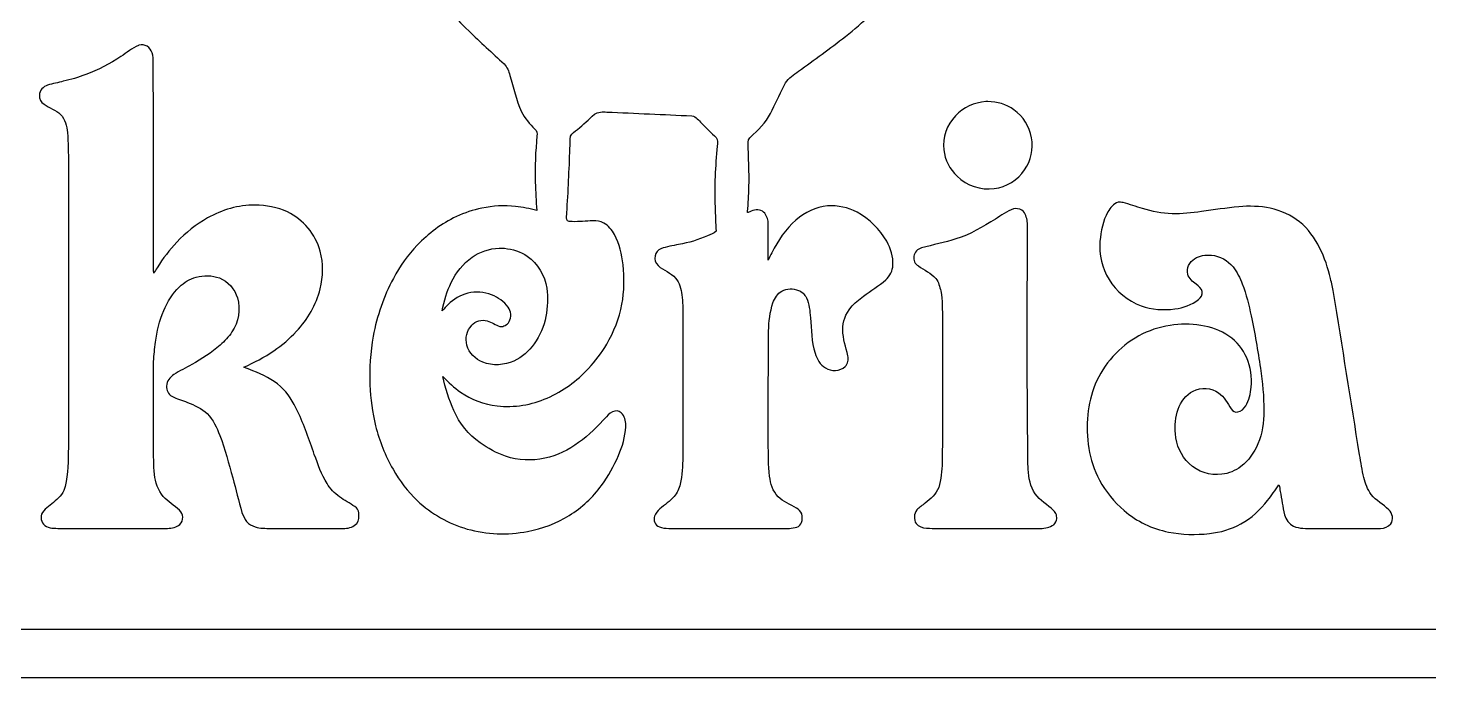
# Model space of a CAD drawing. Header units: millimetres. Extents: x 0 to 939, y 0 to 340.
# Drawn here: x 585.1 to 734.1, y 170.3 to 239.4 of the extents above; entities that cross this region are included whole.
import ezdxf

# ---------------------------------------------------------------- set-up
doc = ezdxf.new("R2010")
doc.units = ezdxf.units.MM
doc.layers.add('Ebene_1', color=7, linetype='CONTINUOUS')

msp = doc.modelspace()

# ---------------------------------------------------------------- linework, layer by layer
at = {"layer": 'Ebene_1', "color": 7}
for points in [[(380.39999, 340.100201), (760.40017, 340.100201), (760.40017, 170.250011), (380.39999, 170.250011)], [(701.034624, 220.848838)], [(635.768055, 215.954952)]]:
    msp.add_lwpolyline(points, close=True, dxfattribs=at)
for points in [[(596.908255, 237.549633), (596.86181, 237.535508), (596.849565, 237.531838)], [(686.944547, 231.552038), (686.944547, 231.551839)], [(690.076348, 220.182983), (689.909416, 220.141722)], [(400.57718, 175.4396), (740.62306, 175.4396)]]:
    msp.add_lwpolyline(points, dxfattribs=at)
for points in [[(627.640871, 243.851962), (629.029555, 242.214794), (630.424392, 240.57707), (631.96889, 239.07983)], [(672.031271, 238.486271), (672.976182, 239.224681), (673.876075, 240.01772), (674.741928, 240.845226)], [(631.96889, 239.07983), (633.20342, 237.886327), (634.474352, 236.730543), (635.732678, 235.561809)], [(667.037768, 234.781025), (668.712986, 236.001753), (670.397824, 237.210833), (672.031271, 238.486271)], [(596.849565, 237.531838), (596.164919, 237.247219), (595.611677, 236.743305), (594.992959, 236.349456)], [(597.778934, 237.439518), (597.514879, 237.564495), (597.19317, 237.647076), (596.908255, 237.549633)], [(598.296226, 236.73846), (598.203536, 237.019379), (598.076465, 237.320749), (597.778934, 237.439518)], [(594.992959, 236.349456), (593.831143, 235.556108), (592.565509, 234.914555), (591.244522, 234.42391)], [(598.435059, 235.697279), (598.434687, 236.048245), (598.419175, 236.405399), (598.296226, 236.73846)], [(598.453154, 215.839028), (598.443101, 222.458442), (598.43908, 229.077875), (598.435059, 235.697279)], [(635.732678, 235.561809), (636.052859, 235.225803), (636.226728, 234.782964), (636.356171, 234.346561)], [(591.244522, 234.42391), (590.4679, 234.134636), (589.67088, 233.902498), (588.863345, 233.714457)], [(636.356171, 234.346561), (636.750896, 233.055855), (636.993105, 231.709762), (637.584258, 230.485253)], [(665.663781, 233.560276), (666.018927, 234.067732), (666.549057, 234.412452), (667.037768, 234.781025)], [(587.200463, 233.30323), (586.736271, 233.158081), (586.335404, 232.739712), (586.315408, 232.243507)], [(588.863345, 233.714457), (588.30953, 233.576052), (587.743621, 233.48034), (587.200463, 233.30323)], [(664.249502, 230.654654), (664.719484, 231.623888), (665.180469, 232.597439), (665.663781, 233.560276)], [(586.315408, 232.243507), (586.286254, 231.861157), (586.482109, 231.474022), (586.812172, 231.272105)], [(586.812172, 231.272105), (587.372461, 230.873839), (588.070377, 230.683201), (588.567533, 230.195789)], [(686.944547, 231.551839), (685.726986, 231.479324), (684.561873, 230.909052), (683.725103, 230.03754)], [(687.16296, 231.555022), (687.090176, 231.554028), (687.017351, 231.553033), (686.944547, 231.552038)], [(689.952946, 230.679601), (689.148236, 231.255363), (688.157272, 231.573325), (687.16296, 231.555022)], [(588.567533, 230.195789), (589.048453, 229.67026), (589.232626, 228.951665), (589.295277, 228.261748)], [(637.584258, 230.485253), (637.953327, 229.795655), (638.445778, 229.173807), (639.019568, 228.639583)], [(643.539501, 228.602232), (644.163436, 229.108334), (644.740534, 229.667356), (645.333958, 230.207429)], [(645.333958, 230.207429), (645.718268, 230.480509), (646.217354, 230.475495), (646.66914, 230.44445)], [(646.66914, 230.44445), (649.681791, 230.311695), (652.694453, 230.17893), (655.707104, 230.046175)], [(655.707104, 230.046175), (656.146385, 229.938745), (656.42956, 229.562185), (656.73254, 229.25979)], [(662.231594, 228.062129), (663.064141, 228.785966), (663.793001, 229.648685), (664.249502, 230.654654)], [(683.725103, 230.03754), (682.795765, 229.094059), (682.348412, 227.725535), (682.493297, 226.420883)], [(691.823405, 227.71145), (691.624615, 228.891664), (690.944322, 229.989873), (689.952946, 230.679601)], [(589.295277, 228.261748), (589.417492, 227.170592), (589.392088, 226.070811), (589.408474, 224.97489)], [(639.019568, 228.639583), (639.213945, 228.456207), (639.269689, 228.168674), (639.219846, 227.914911)], [(642.787308, 227.877997), (642.915897, 228.221851), (643.283076, 228.36904), (643.539501, 228.602232)], [(656.73254, 229.25979), (657.239076, 228.737832), (657.761213, 228.230913), (658.293032, 227.73423)], [(661.674763, 227.230067), (661.695774, 227.583003), (661.96962, 227.852084), (662.231594, 228.062129)], [(639.219846, 227.914911), (639.092684, 226.270741), (638.980291, 224.62109), (639.048169, 222.971409)], [(642.401812, 219.730139), (642.554729, 222.010988), (642.656738, 224.294822), (642.737545, 226.579193)], [(642.737545, 226.579193), (642.754133, 227.012124), (642.77072, 227.445066), (642.787308, 227.877997)], [(658.404189, 226.833453), (658.181252, 224.682305), (658.096937, 222.516872), (658.164091, 220.355289)], [(658.293032, 227.73423), (658.503624, 227.480269), (658.437566, 227.132684), (658.404189, 226.833453)], [(661.774791, 222.489756), (661.812189, 224.070652), (661.703615, 225.650235), (661.674763, 227.230067)], [(691.083346, 224.293389), (691.771923, 225.276747), (692.048333, 226.534857), (691.823405, 227.71145)], [(589.408474, 224.97489), (589.427877, 220.607539), (589.417522, 216.240138), (589.418528, 211.872757)], [(682.493297, 226.420883), (682.604555, 225.358125), (683.116278, 224.345711), (683.89867, 223.611042)], [(683.89867, 223.611042), (684.930017, 222.62069), (686.427818, 222.107943), (687.856152, 222.310626)], [(687.856152, 222.310626), (689.147421, 222.486831), (690.361272, 223.214577), (691.083346, 224.293389)], [(639.048169, 222.971409), (639.074307, 221.972592), (639.141764, 220.975486), (639.206103, 219.97854)], [(661.615781, 219.856965), (661.707064, 220.731731), (661.74797, 221.611032), (661.774791, 222.489756)], [(609.249245, 220.539669), (607.482192, 220.563045), (605.733054, 220.04423), (604.205134, 219.181103)], [(612.695798, 219.819881), (611.624852, 220.325457), (610.42979, 220.530836), (609.249245, 220.539669)], [(636.95808, 220.408945), (635.761722, 220.531752), (634.546544, 220.469523), (633.369849, 220.222793)], [(673.268707, 219.794477), (672.313904, 220.295915), (671.215764, 220.521756), (670.138052, 220.460292)], [(701.034584, 220.848908), (700.520358, 220.708095), (700.173567, 220.262352), (699.92805, 219.819404)], [(701.552992, 220.819693), (701.381547, 220.846152), (701.20807, 220.858885), (701.034624, 220.848838)], [(703.625227, 220.183321), (702.935112, 220.397445), (702.247008, 220.618133), (701.552992, 220.819693)], [(604.205134, 219.181103), (602.988669, 218.499999), (601.898853, 217.612124), (600.934128, 216.614829)], [(616.173365, 215.657054), (615.684885, 217.449955), (614.384225, 219.008748), (612.695798, 219.819881)], [(630.663606, 219.326124), (629.100882, 218.581219), (627.691649, 217.535889), (626.496638, 216.294381)], [(633.369849, 220.222793), (632.436851, 220.029519), (631.524875, 219.730785), (630.663606, 219.326124)], [(639.206103, 219.97854), (638.462828, 220.149999), (637.721694, 220.348953), (636.95808, 220.408945)], [(642.396785, 219.009077), (642.331239, 219.245054), (642.401812, 219.490322), (642.401812, 219.730139)], [(642.98283, 218.791721), (642.777627, 218.816788), (642.472204, 218.753922), (642.396785, 219.009077)], [(658.164091, 220.355289), (658.187414, 219.498131), (658.232452, 218.641748), (658.269468, 217.785106)], [(661.862474, 219.838265), (661.773102, 219.783854), (661.540976, 219.640604), (661.615781, 219.856965)], [(663.211389, 219.900435), (662.793864, 220.136809), (662.270851, 220.050179), (661.862474, 219.838265)], [(663.806331, 218.82218), (663.733044, 219.229427), (663.569802, 219.658081), (663.211389, 219.900435)], [(670.138052, 220.460292), (668.882833, 220.363804), (667.70848, 219.770047), (666.773854, 218.954288)], [(676.417759, 216.6976), (675.686075, 217.992773), (674.57385, 219.068532), (673.268707, 219.794477)], [(687.973642, 219.062871), (686.653208, 218.22671), (685.293185, 217.408415), (683.783532, 216.953132)], [(689.909416, 220.141722), (689.204242, 219.898066), (688.604494, 219.445539), (687.973642, 219.062871)], [(690.983479, 219.864365), (690.743813, 220.093409), (690.403626, 220.188574), (690.076348, 220.182983)], [(691.380114, 218.624856), (691.351663, 219.0612), (691.234937, 219.500159), (690.983479, 219.864365)], [(699.92805, 219.819404), (699.404123, 218.863718), (699.189539, 217.776043), (699.097996, 216.702135)], [(706.762014, 219.633411), (705.69712, 219.669122), (704.636086, 219.847892), (703.625227, 220.183321)], [(709.902078, 219.859819), (708.861975, 219.719236), (707.81398, 219.590599), (706.762014, 219.633411)], [(713.852643, 220.368389), (712.528993, 220.255379), (711.218994, 220.028404), (709.902078, 219.859819)], [(717.211302, 220.207433), (716.110448, 220.448006), (714.972106, 220.466379), (713.852643, 220.368389)], [(720.324002, 218.758367), (719.421325, 219.475619), (718.33925, 219.960823), (717.211302, 220.207433)], [(645.176074, 218.884628), (644.445094, 218.855682), (643.715631, 218.757294), (642.98283, 218.791721)], [(646.343671, 218.636237), (645.993029, 218.841935), (645.578389, 218.904612), (645.176074, 218.884628)], [(647.477288, 217.416682), (647.202658, 217.901607), (646.84519, 218.365057), (646.343671, 218.636237)], [(658.269468, 217.785106), (658.046068, 217.508893), (657.677461, 217.440874), (657.374601, 217.284275)], [(663.814373, 214.69565), (663.815379, 216.071166), (663.813368, 217.446673), (663.806331, 218.82218)], [(666.773854, 218.954288), (665.678398, 217.996384), (664.851179, 216.77489), (664.205409, 215.485635)], [(691.457824, 192.444464), (691.307993, 201.168423), (691.384235, 209.898808), (691.380114, 218.624856)], [(722.453017, 216.007871), (721.927421, 217.044269), (721.244424, 218.0271), (720.324002, 218.758367)], [(600.934128, 216.614829), (600.141632, 215.785602), (599.45956, 214.859529), (598.848462, 213.893199)], [(626.496638, 216.294381), (625.48227, 215.241054), (624.653955, 214.024125), (623.96181, 212.743634)], [(648.387375, 214.203692), (648.254222, 215.310296), (648.024941, 216.431284), (647.477288, 217.416682)], [(654.296203, 216.353806), (653.666688, 216.220474), (653.02137, 216.133784), (652.416947, 215.906431)], [(657.374601, 217.284275), (656.391218, 216.852687), (655.355166, 216.540793), (654.296203, 216.353806)], [(677.078579, 214.184156), (677.144125, 215.066361), (676.856516, 215.939098), (676.417759, 216.6976)], [(683.783532, 216.953132), (682.580136, 216.567212), (681.335965, 216.327295), (680.116816, 215.999088)], [(699.097996, 216.702135), (698.993283, 215.292172), (699.28991, 213.831119), (700.062792, 212.630454)], [(598.479091, 213.310752), (598.434456, 214.152751), (598.463509, 214.996312), (598.453154, 215.839028)], [(616.181407, 211.644081), (616.501578, 212.955717), (616.542756, 214.35076), (616.173365, 215.657054)], [(630.116205, 212.323494), (630.627053, 213.369311), (631.365975, 214.322619), (632.326046, 215.001097)], [(632.326046, 215.001097), (633.164695, 215.585494), (634.17474, 215.93838), (635.203946, 215.951968)], [(635.203946, 215.951968), (635.391838, 215.962512), (635.580052, 215.96291), (635.768055, 215.954952)], [(635.768005, 215.955012), (636.624016, 215.851611), (637.498515, 215.632674), (638.200774, 215.115718)], [(638.200774, 215.115718), (639.302503, 214.308524), (640.071675, 213.062411), (640.264222, 211.716805)], [(651.79447, 215.156284), (651.69605, 214.783911), (651.813772, 214.354153), (652.120431, 214.10803)], [(652.416947, 215.906431), (652.10306, 215.775964), (651.85323, 215.491743), (651.79447, 215.156284)], [(664.205409, 215.485635), (664.072788, 215.223428), (663.945094, 214.958793), (663.814373, 214.69565)], [(679.306255, 215.108745), (679.240105, 214.710152), (679.427907, 214.27164), (679.790703, 214.072816)], [(680.116816, 215.999088), (679.717115, 215.871943), (679.349966, 215.539309), (679.306255, 215.108745)], [(708.43125, 213.19239), (708.272331, 213.822107), (708.611763, 214.503718), (709.149172, 214.848637)], [(709.149172, 214.848637), (709.675874, 215.190909), (710.333376, 215.280454), (710.950646, 215.219368)], [(710.950646, 215.219368), (711.842648, 215.133424), (712.691058, 214.67478), (713.2517, 213.983779)], [(723.621498, 212.726922), (723.346626, 213.855947), (722.984916, 214.969913), (722.453017, 216.007871)], [(598.848462, 213.893199), (598.721974, 213.701149), (598.601588, 213.505289), (598.479091, 213.310752)], [(602.992369, 212.88166), (603.799431, 213.100588), (604.680454, 213.094142), (605.467481, 212.799795)], [(648.266788, 210.004587), (648.521694, 211.387863), (648.536874, 212.807744), (648.387375, 214.203692)], [(652.120431, 214.10803), (652.683656, 213.595014), (653.458639, 213.360081), (653.971377, 212.786258)], [(676.314996, 212.594526), (676.756046, 213.004778), (677.068717, 213.576492), (677.078579, 214.184156)], [(679.790703, 214.072816), (680.422993, 213.646639), (681.137115, 213.311428), (681.650958, 212.735735)], [(709.32868, 212.123197), (708.960918, 212.408851), (708.555335, 212.723878), (708.43125, 213.19239)], [(713.2517, 213.983779), (713.687984, 213.439528), (713.976699, 212.797298), (714.234973, 212.156152)], [(589.418528, 211.872757), (589.416517, 206.172185), (589.412496, 200.471613), (589.399829, 194.77106)], [(599.542759, 209.327153), (599.943787, 210.254112), (600.461874, 211.152263), (601.202767, 211.855628)], [(601.202767, 211.855628), (601.707513, 212.328925), (602.31669, 212.704073), (602.992369, 212.88166)], [(605.467481, 212.799795), (606.393311, 212.432585), (607.094132, 211.607874), (607.377026, 210.669794)], [(613.663901, 207.124111), (614.85838, 208.396057), (615.7653, 209.951419), (616.181407, 211.644081)], [(623.96181, 212.743634), (622.929176, 210.827737), (622.21229, 208.748984), (621.821596, 206.613174)], [(629.156958, 209.31838), (629.326564, 210.359323), (629.664831, 211.369927), (630.116205, 212.323494)], [(640.264222, 211.716805), (640.403126, 210.71019), (640.364451, 209.680666), (640.172136, 208.683551)], [(653.971377, 212.786258), (654.394502, 212.287993), (654.558357, 211.634125), (654.648524, 211.003533)], [(665.267368, 211.408444), (665.804726, 211.69546), (666.467205, 211.689183), (667.030821, 211.482152)], [(673.955615, 210.856007), (674.743939, 211.432635), (675.581603, 211.947531), (676.314996, 212.594526)], [(681.650958, 212.735735), (681.94471, 212.352828), (682.06028, 211.87413), (682.169326, 211.41462)], [(700.062792, 212.630454), (700.843605, 211.364715), (702.056069, 210.358527), (703.462759, 209.841691)], [(709.979165, 211.349227), (709.902862, 211.695648), (709.587577, 211.909681), (709.32868, 212.123197)], [(714.234973, 212.156152), (714.659294, 211.064061), (714.924173, 209.919976), (715.17919, 208.779969)], [(723.938442, 211.268277), (723.867367, 211.76115), (723.731881, 212.241788), (723.621498, 212.726922)], [(607.377026, 210.669794), (607.749614, 209.462594), (607.491602, 208.112154), (606.799205, 207.065253)], [(631.868449, 211.16791), (631.082277, 210.977123), (630.362857, 210.552467), (629.793953, 209.985836)], [(634.411028, 210.99085), (633.609253, 211.308881), (632.706697, 211.38629), (631.868449, 211.16791)], [(636.160749, 209.701118), (635.740027, 210.306901), (635.088205, 210.715124), (634.411028, 210.99085)], [(654.648524, 211.003533), (654.745837, 210.251317), (654.731663, 209.491144), (654.749054, 208.734471)], [(663.85539, 207.151257), (663.886655, 208.164617), (664.009434, 209.183895), (664.324387, 210.151776)], [(664.324387, 210.151776), (664.505252, 210.647424), (664.801939, 211.130082), (665.267368, 211.408444)], [(667.030821, 211.482152), (667.403661, 211.33755), (667.705877, 211.043253), (667.874889, 210.685691)], [(667.874889, 210.685691), (668.200439, 210.029993), (668.242632, 209.286809), (668.312038, 208.571825)], [(672.604318, 209.654387), (672.979681, 210.13035), (673.475901, 210.490826), (673.955615, 210.856007)], [(682.169326, 211.41462), (682.363643, 210.41252), (682.327592, 209.387274), (682.347306, 208.372074)], [(707.0642, 209.497588), (707.956744, 209.632741), (708.845186, 209.935971), (709.558122, 210.497619)], [(709.558122, 210.497619), (709.805961, 210.705236), (710.030647, 211.011709), (709.979165, 211.349227)], [(726.70796, 193.996891), (725.770368, 199.751755), (724.868937, 205.512309), (723.938442, 211.268277)], [(598.661947, 205.957654), (598.809728, 207.111309), (599.075612, 208.256886), (599.542759, 209.327153)], [(629.793953, 209.985836), (629.569025, 209.775443), (629.366525, 209.543385), (629.156958, 209.31838)], [(636.270338, 208.160836), (636.557726, 208.634093), (636.484268, 209.263591), (636.160749, 209.701118)], [(640.172136, 208.683551), (639.973778, 207.646736), (639.563752, 206.644109), (638.929674, 205.792163)], [(646.644681, 205.749739), (647.414527, 207.067462), (647.984266, 208.506372), (648.266788, 210.004587)], [(654.749054, 208.734471), (654.759108, 203.746635), (654.753076, 198.758748), (654.729652, 193.770961)], [(668.312038, 208.571825), (668.422753, 207.307379), (668.41841, 206.015866), (668.795763, 204.791208)], [(671.742969, 207.276065), (671.726482, 208.137968), (672.067272, 208.984325), (672.604318, 209.654387)], [(703.462759, 209.841691), (704.608872, 209.426247), (705.859236, 209.339518), (707.0642, 209.497588)], [(715.17919, 208.779969), (715.581545, 206.933443), (715.868148, 205.064815), (716.157064, 203.198365)], [(611.247257, 205.048292), (612.121957, 205.655578), (612.943948, 206.341387), (613.663901, 207.124111)], [(631.785712, 205.649848), (631.583514, 206.377644), (631.759976, 207.212999), (632.294268, 207.762541)], [(632.294268, 207.762541), (632.697146, 208.207061), (633.365204, 208.41623), (633.945741, 208.227114)], [(633.945741, 208.227114), (634.419503, 208.096965), (634.823326, 207.79845), (635.290925, 207.651451)], [(635.290925, 207.651451), (635.688204, 207.567397), (636.074976, 207.834548), (636.270338, 208.160836)], [(663.828046, 195.256951), (663.82503, 199.22172), (663.831062, 203.186588), (663.85539, 207.151257)], [(672.278779, 204.524117), (672.080884, 205.436731), (671.775219, 206.336285), (671.742969, 207.276065)], [(682.347306, 208.372074), (682.377767, 204.948114), (682.352333, 201.524015), (682.347377, 198.099995)], [(706.553211, 207.745949), (705.391164, 207.562393), (704.24876, 207.209816), (703.222399, 206.633704)], [(709.80587, 207.757289), (708.73033, 207.926212), (707.628269, 207.910863), (706.553211, 207.745949)], [(712.81252, 206.612099), (711.921695, 207.22598), (710.8756, 207.597388), (709.80587, 207.757289)], [(598.472165, 203.918302), (598.502324, 204.60042), (598.57726, 205.280241), (598.661947, 205.957654)], [(605.544055, 205.654146), (604.635055, 204.844932), (603.601435, 204.186448), (602.534541, 203.601047)], [(606.799205, 207.065253), (606.44988, 206.540131), (606.009041, 206.080104), (605.544055, 205.654146)], [(621.821596, 206.613174), (621.503486, 204.901174), (621.398341, 203.153424), (621.463957, 201.414995)], [(633.46291, 203.833831), (632.670877, 204.153633), (632.008439, 204.822899), (631.785712, 205.649848)], [(638.929674, 205.792163), (638.369364, 205.03174), (637.653634, 204.358177), (636.781216, 203.963999)], [(644.713169, 203.175746), (645.448473, 203.961444), (646.102397, 204.822482), (646.644681, 205.749739)], [(703.222399, 206.633704), (701.160982, 205.489549), (699.504121, 203.647401), (698.600227, 201.485897)], [(714.709982, 204.29163), (714.320816, 205.225183), (713.65133, 206.037938), (712.81252, 206.612099)], [(608.067151, 203.313056), (609.165402, 203.817836), (610.260335, 204.347861), (611.247257, 205.048292)], [(668.795763, 204.791208), (668.997126, 204.179297), (669.341777, 203.580178), (669.903383, 203.227969)], [(671.999232, 203.383662), (672.306123, 203.669027), (672.394228, 204.13174), (672.278779, 204.524117)], [(715.178888, 201.189053), (715.260218, 202.239466), (715.132342, 203.318696), (714.709982, 204.29163)], [(598.457789, 194.920159), (598.44482, 197.919533), (598.458241, 200.918997), (598.472165, 203.918302)], [(602.534541, 203.601047), (601.89824, 203.2388), (601.245583, 202.903789), (600.613494, 202.535076)], [(609.00409, 202.936117), (608.69177, 203.06176), (608.379461, 203.187413), (608.067151, 203.313056)], [(611.969552, 201.264244), (611.114737, 202.02397), (610.058509, 202.510835), (609.00409, 202.936117)], [(636.781216, 203.963999), (635.747467, 203.507543), (634.525754, 203.422803), (633.46291, 203.833831)], [(640.323163, 200.027293), (641.99248, 200.750095), (643.479946, 201.853646), (644.713169, 203.175746)], [(669.903383, 203.227969), (670.534084, 202.823685), (671.445578, 202.865772), (671.999232, 203.383662)], [(716.157064, 203.198365), (716.369718, 201.692013), (716.533181, 200.174301), (716.531834, 198.651755)], [(599.85148, 201.30082), (599.81931, 200.875647), (600.0219, 200.413481), (600.418444, 200.215811)], [(600.613494, 202.535076), (600.204655, 202.254675), (599.856929, 201.812095), (599.85148, 201.30082)], [(613.779783, 198.63007), (613.31718, 199.590441), (612.76241, 200.532499), (611.969552, 201.264244)], [(621.463957, 201.414995), (621.525985, 199.953485), (621.708388, 198.493994), (622.06854, 197.073874)], [(630.384994, 198.695116), (629.858815, 199.850084), (629.517724, 201.076283), (629.209948, 202.30286)], [(629.209948, 202.30286), (629.819538, 201.730102), (630.408086, 201.127342), (631.106093, 200.657198)], [(698.600227, 201.485897), (698.162746, 200.457498), (697.900029, 199.358662), (697.812145, 198.246656)], [(709.00689, 200.763851), (709.852245, 201.184786), (710.945911, 201.151911), (711.713787, 200.580773)], [(714.592793, 199.198373), (714.968004, 199.793125), (715.120309, 200.497993), (715.178888, 201.189053)], [(600.418444, 200.215811), (600.931303, 199.921185), (601.514674, 199.78464), (602.059833, 199.562579)], [(631.106093, 200.657198), (632.252146, 199.857305), (633.601211, 199.337784), (634.997958, 199.192804)], [(634.997958, 199.192804), (636.806671, 198.985027), (638.660291, 199.304988), (640.323163, 200.027293)], [(707.409524, 198.83916), (707.697193, 199.633811), (708.233586, 200.374827), (709.00689, 200.763851)], [(711.713787, 200.580773), (712.309704, 200.139327), (712.661744, 199.472756), (713.062963, 198.869897)], [(602.059833, 199.562579), (602.81664, 199.273325), (603.565365, 198.914371), (604.166409, 198.365396)], [(604.166409, 198.365396), (604.809224, 197.724449), (605.169839, 196.875427), (605.503924, 196.050368)], [(615.555793, 194.019381), (614.992448, 195.566517), (614.482625, 197.137187), (613.779783, 198.63007)], [(633.176448, 195.265964), (631.962054, 196.138521), (630.977795, 197.328592), (630.384994, 198.695116)], [(647.523382, 198.642784), (647.146692, 198.581509), (646.86412, 198.300243), (646.622202, 198.028675)], [(648.336355, 198.308439), (648.140712, 198.537384), (647.833479, 198.708535), (647.523382, 198.642784)], [(648.674079, 196.954299), (648.679106, 197.420066), (648.646634, 197.931938), (648.336355, 198.308439)], [(697.812145, 198.246656), (697.699902, 197.058216), (697.718852, 195.85413), (697.911168, 194.674563)], [(707.132481, 196.221101), (707.046225, 197.099666), (707.123433, 198.000782), (707.409524, 198.83916)], [(713.062963, 198.869897), (713.214895, 198.651049), (713.484941, 198.471612), (713.762548, 198.543092)], [(713.762548, 198.543092), (714.127063, 198.610833), (714.399944, 198.902365), (714.592793, 199.198373)], [(716.531834, 198.651755), (716.521077, 197.466638), (716.384435, 196.257478), (715.899072, 195.162562)], [(622.06854, 197.073874), (622.475701, 195.458093), (623.090176, 193.890735), (623.930012, 192.446116)], [(646.622202, 198.028675), (645.698333, 197.054646), (644.765657, 196.073645), (643.663676, 195.292562)], [(647.90548, 193.923362), (648.310559, 194.887791), (648.621803, 195.905647), (648.674079, 196.954299)], [(682.347377, 198.099995), (682.34235, 196.45677), (682.340339, 194.813316), (682.327371, 193.17024)], [(605.503924, 196.050368), (606.069149, 194.575986), (606.455248, 193.043722), (606.8741, 191.524578)], [(635.896916, 193.837767), (634.921675, 194.169237), (634.014966, 194.676613), (633.176448, 195.265964)], [(643.663676, 195.292562), (642.590327, 194.508664), (641.370022, 193.902125), (640.061049, 193.62235)], [(663.96706, 191.709746), (663.806311, 192.885214), (663.844161, 194.074042), (663.828046, 195.256951)], [(708.568063, 193.058593), (707.707467, 193.883761), (707.212272, 195.044518), (707.132481, 196.221101)], [(715.899072, 195.162562), (715.501502, 194.227825), (714.904097, 193.356978), (714.085936, 192.734504)], [(589.399829, 194.77106), (589.392792, 193.384254), (589.375299, 191.984098), (589.071847, 190.623721)], [(598.56591, 191.901685), (598.445283, 192.903098), (598.476739, 193.913812), (598.457789, 194.920159)], [(616.910729, 190.933616), (616.307433, 191.890017), (615.945521, 192.9669), (615.555793, 194.019381)], [(640.061049, 193.62235), (638.687283, 193.32489), (637.228328, 193.376774), (635.896916, 193.837767)], [(646.100617, 190.735707), (646.830321, 191.720518), (647.421132, 192.801668), (647.90548, 193.923362)], [(654.729652, 193.770961), (654.71598, 192.793859), (654.704117, 191.804552), (654.455132, 190.852477)], [(697.911168, 194.674563), (698.107595, 193.500437), (698.49099, 192.356511), (699.047107, 191.301074)], [(727.153764, 191.559313), (726.953185, 192.361663), (726.850673, 193.18346), (726.70796, 193.996891)], [(623.930012, 192.446116), (624.622912, 191.222552), (625.475464, 190.081063), (626.507304, 189.115928)], [(682.327371, 193.17024), (682.275497, 192.278336), (682.219823, 191.372933), (681.946831, 190.515923)], [(692.218532, 189.828533), (691.691307, 190.594516), (691.507798, 191.533888), (691.457824, 192.444464)], [(712.056356, 191.913294), (710.800031, 191.750608), (709.466618, 192.165614), (708.568063, 193.058593)], [(714.085936, 192.734504), (713.49792, 192.290829), (712.792343, 191.99695), (712.056356, 191.913294)], [(599.486653, 189.561889), (598.931903, 190.21717), (598.654689, 191.061099), (598.56591, 191.901685)], [(606.8741, 191.524578), (607.206988, 190.298547), (607.522857, 189.067961), (607.864913, 187.844408)], [(618.241397, 189.524169), (617.71551, 189.907772), (617.247076, 190.376464), (616.910729, 190.933616)], [(642.667495, 187.538165), (644.007502, 188.369988), (645.17907, 189.463711), (646.100617, 190.735707)], [(654.455132, 190.852477), (654.345905, 190.379747), (654.132659, 189.929856), (653.81293, 189.560438)], [(664.874694, 189.520758), (664.309981, 190.109403), (664.063821, 190.920705), (663.96706, 191.709746)], [(699.047107, 191.301074), (699.704328, 190.070856), (700.607297, 188.975214), (701.66613, 188.061764)], [(716.915379, 189.12667), (717.340806, 189.662445), (717.730474, 190.224401), (718.122927, 190.783891)], [(718.122927, 190.783891), (718.248903, 190.583226), (718.192495, 190.323614), (718.269934, 190.102389)], [(727.947778, 189.761002), (727.543653, 190.287884), (727.322234, 190.926036), (727.153764, 191.559313)], [(589.071847, 190.623721), (588.920598, 190.001714), (588.489762, 189.486977), (588.009848, 189.076765)], [(601.202747, 188.091188), (600.66564, 188.620786), (599.990846, 188.997874), (599.486653, 189.561889)], [(619.865203, 188.475408), (619.336913, 188.844249), (618.756598, 189.135692), (618.241397, 189.524169)], [(653.81293, 189.560438), (653.38497, 189.035952), (652.804333, 188.67104), (652.296029, 188.231653)], [(666.815876, 188.323048), (666.164355, 188.713176), (665.423221, 188.980268), (664.874694, 189.520758)], [(681.946831, 190.515923), (681.667395, 189.82351), (681.09641, 189.30177), (680.514074, 188.852883)], [(694.14568, 188.075173), (693.531195, 188.689133), (692.728183, 189.111809), (692.218532, 189.828533)], [(718.269934, 190.102389), (718.40748, 189.273082), (718.531515, 188.440573), (718.72179, 187.620994)], [(729.808103, 188.138198), (729.22051, 188.715582), (728.469946, 189.116752), (727.947778, 189.761002)], [(586.641511, 187.856146), (586.388384, 187.409298), (586.479746, 186.785928), (586.888907, 186.459263)], [(588.009848, 189.076765), (587.551165, 188.673804), (586.996526, 188.363561), (586.641511, 187.856146)], [(601.267589, 186.583563), (601.687296, 186.980246), (601.643052, 187.726733), (601.202747, 188.091188)], [(607.864913, 187.844408), (607.980735, 187.502981), (608.157669, 187.184542), (608.357716, 186.885211)], [(620.295798, 187.807494), (620.261718, 188.079967), (620.105885, 188.334645), (619.865203, 188.475408)], [(620.068035, 186.684546), (620.301076, 187.00777), (620.312395, 187.425771), (620.295798, 187.807494)], [(626.507304, 189.115928), (627.997344, 187.70856), (629.830747, 186.655163), (631.813057, 186.095803)], [(652.296029, 188.231653), (652.060706, 188.017987), (651.831897, 187.776141), (651.719303, 187.475329)], [(667.380116, 187.704223), (667.289136, 187.977761), (667.078976, 188.202617), (666.815876, 188.323048)], [(679.616775, 188.131991), (679.304898, 187.714418), (679.272878, 187.107242), (679.555954, 186.667109)], [(680.514074, 188.852883), (680.211053, 188.617434), (679.89989, 188.391294), (679.616775, 188.131991)], [(694.472627, 187.021169), (694.572052, 187.396347), (694.450208, 187.824782), (694.14568, 188.075173)], [(701.66613, 188.061764), (702.994837, 186.90037), (704.647003, 186.118502), (706.382972, 185.77607)], [(714.087464, 186.642201), (715.205619, 187.245946), (716.129911, 188.145072), (716.915379, 189.12667)], [(730.01582, 186.630135), (730.344396, 187.089576), (730.218491, 187.768491), (729.808103, 188.138198)], [(586.888907, 186.459263), (587.357351, 186.162011), (587.936068, 186.174266), (588.471486, 186.158131)], [(599.955409, 186.161215), (600.418736, 186.183596), (600.898862, 186.290409), (601.267589, 186.583563)], [(608.357716, 186.885211), (608.575014, 186.594922), (608.927445, 186.449793), (609.259077, 186.327532)], [(609.259077, 186.327532), (609.798194, 186.153804), (610.373784, 186.169829), (610.933963, 186.15461)], [(618.817289, 186.154162), (619.274765, 186.189574), (619.760611, 186.326905), (620.068035, 186.684546)], [(638.226882, 185.835277), (639.795446, 186.128947), (641.313705, 186.698265), (642.667495, 187.538165)], [(651.719303, 187.475329), (651.587647, 187.036548), (651.791484, 186.486847), (652.243562, 186.321306)], [(652.243562, 186.321306), (652.888508, 186.091297), (653.584795, 186.164817), (654.256714, 186.147777)], [(665.242928, 186.141809), (665.790249, 186.159018), (666.354801, 186.124501), (666.881422, 186.299571)], [(666.881422, 186.299571), (667.110794, 186.378154), (667.288432, 186.567071), (667.360412, 186.795309)], [(667.360412, 186.795309), (667.469036, 187.084613), (667.460742, 187.409041), (667.380116, 187.704223)], [(679.555954, 186.667109), (679.804969, 186.32979), (680.243555, 186.216173), (680.645056, 186.190947)], [(692.598961, 186.132856), (693.085692, 186.134845), (693.580445, 186.227055), (694.01317, 186.453871)], [(694.01317, 186.453871), (694.245497, 186.560714), (694.41261, 186.776588), (694.472627, 187.021169)], [(710.73926, 185.610937), (711.905218, 185.751461), (713.059695, 186.070795), (714.087464, 186.642201)], [(718.72179, 187.620994), (718.88076, 187.118691), (719.196698, 186.631528), (719.689793, 186.398963)], [(719.689793, 186.398963), (720.323831, 186.119775), (721.033791, 186.155237), (721.711732, 186.140465)], [(728.937304, 186.147428), (729.335356, 186.174584), (729.762201, 186.307379), (730.01582, 186.630135)], [(588.471486, 186.158131), (590.497858, 186.121526), (592.524673, 186.142415), (594.551246, 186.141022)], [(594.551246, 186.141022), (596.35261, 186.144006), (598.154226, 186.146991), (599.955409, 186.161215)], [(610.933963, 186.15461), (613.561661, 186.129742), (616.18957, 186.133025), (618.817289, 186.154162)], [(631.813057, 186.095803), (633.889534, 185.502862), (636.107126, 185.438573), (638.226882, 185.835277)], [(654.256714, 186.147777), (657.918745, 186.127187), (661.580877, 186.133254), (665.242928, 186.141809)], [(680.645056, 186.190947), (681.472516, 186.126589), (682.303626, 186.153048), (683.132845, 186.141808)], [(683.132845, 186.141808), (686.28818, 186.126987), (689.443656, 186.13584), (692.598961, 186.132856)], [(706.382972, 185.77607), (707.813648, 185.486617), (709.289986, 185.458576), (710.73926, 185.610937)], [(721.711732, 186.140465), (724.120222, 186.136486), (726.528994, 186.123356), (728.937304, 186.147428)]]:
    msp.add_open_spline(points, degree=3, dxfattribs=at)

doc.saveas('drawing.dxf')
